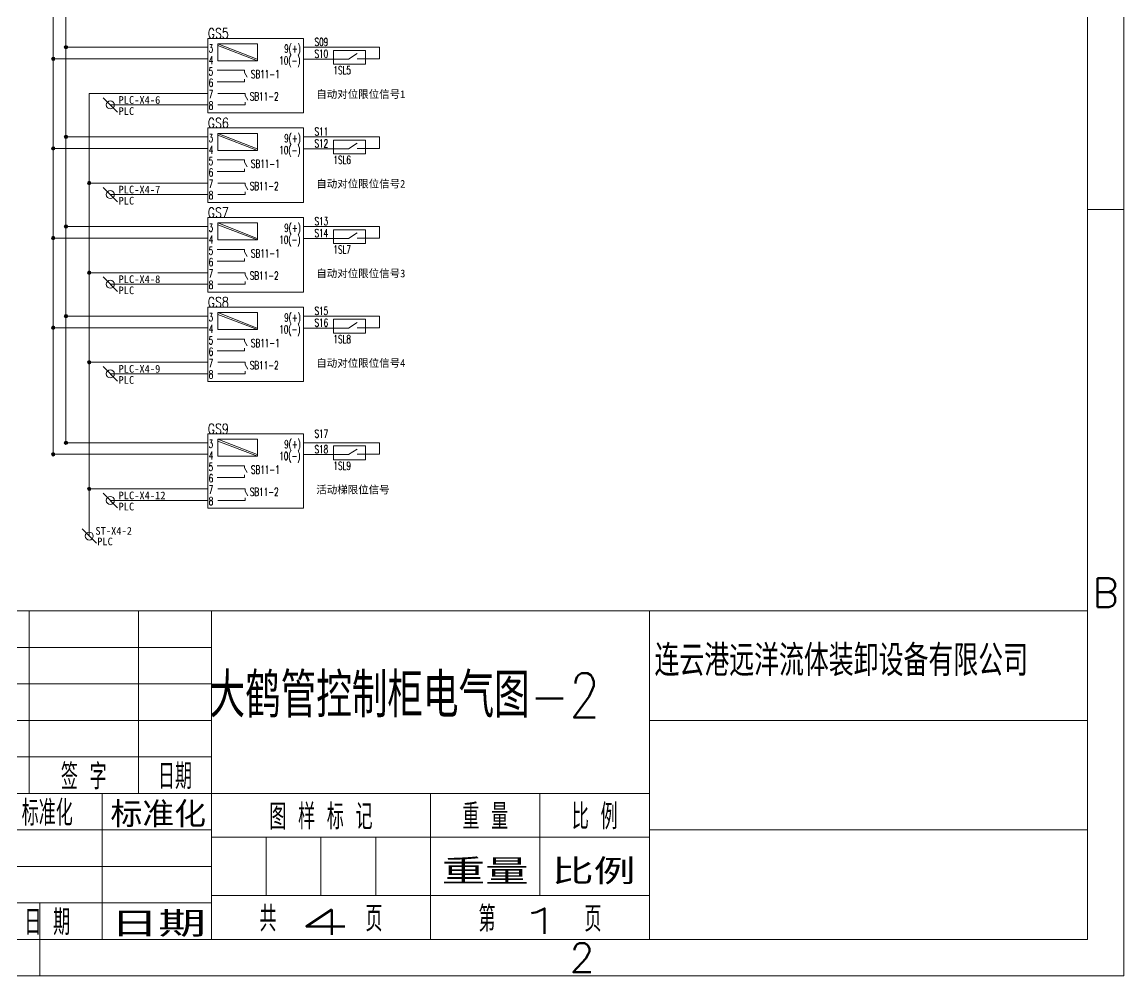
# Model space of a CAD drawing. Extents: x 203679 to 214036, y 136691 to 148845.
# Drawn here: x 211558 to 214036, y 141236 to 143381 of the extents above; entities that cross this region are included whole.
import ezdxf
from ezdxf.enums import TextEntityAlignment as Align

# ---------------------------------------------------------------- set-up
doc = ezdxf.new("R2010")
doc.units = 0
doc.header["$LTSCALE"] = 10
doc.linetypes.add('DASHED', pattern=[0.75, 0.5, -0.25])
doc.layers.get('0').update_dxf_attribs({"linetype": 'CONTINUOUS'})
for name, color, linetype in [('1轮廓实线层', 7, 'CONTINUOUS'), ('2细线层', 4, 'CONTINUOUS'), ('4虚线层', 6, 'DASHED'), ('6文字层', 3, 'CONTINUOUS'), ('图框层', 7, 'CONTINUOUS')]:
    doc.layers.add(name, color=color, linetype=linetype)
doc.layers.add('AUDIT_I_061228083857-0', color=7, linetype='CONTINUOUS', lineweight=50)
doc.layers.add('′ÖêμÏß', color=7, linetype='CONTINUOUS', lineweight=50)
doc.styles.add('PC_TEXTSTYLE', font='romans.shx', dxfattribs={"width": 0.8, "bigfont": 'hzfs.shx'})
doc.styles.add('宋体', font='SimSun.ttf')

msp = doc.modelspace()

# ---------------------------------------------------------------- hatches: boundary and pattern name
at = {"layer": '1轮廓实线层', "linetype": 'ByBlock', "lineweight": 13}
for points in [[(211660.71, 143324.74), (211660.66, 143325.34), (211660.52, 143325.94), (211660.28, 143326.5), (211659.97, 143327.02), (211659.57, 143327.49), (211659.11, 143327.88), (211658.58, 143328.2), (211658.02, 143328.43), (211657.43, 143328.58), (211656.82, 143328.62), (211656.21, 143328.58), (211655.62, 143328.43), (211655.05, 143328.2), (211654.53, 143327.88), (211654.07, 143327.49), (211653.67, 143327.02), (211653.36, 143326.5), (211653.12, 143325.94), (211652.98, 143325.34), (211652.93, 143324.74), (211652.98, 143324.13), (211653.12, 143323.53), (211653.36, 143322.97), (211653.67, 143322.45), (211654.07, 143321.99), (211654.53, 143321.59), (211655.05, 143321.27), (211655.62, 143321.04), (211656.21, 143320.9), (211656.82, 143320.85), (211657.43, 143320.9), (211658.02, 143321.04), (211658.58, 143321.27), (211659.11, 143321.59), (211659.57, 143321.99), (211659.97, 143322.45), (211660.28, 143322.97), (211660.52, 143323.53), (211660.66, 143324.13)], [(211632.08, 143298.77), (211632.03, 143299.38), (211631.88, 143299.98), (211631.65, 143300.54), (211631.33, 143301.06), (211630.94, 143301.52), (211630.47, 143301.92), (211629.95, 143302.24), (211629.39, 143302.47), (211628.8, 143302.61), (211628.19, 143302.66), (211627.58, 143302.61), (211626.99, 143302.47), (211626.42, 143302.24), (211625.9, 143301.92), (211625.44, 143301.52), (211625.04, 143301.06), (211624.72, 143300.54), (211624.49, 143299.98), (211624.35, 143299.38), (211624.3, 143298.77), (211624.35, 143298.17), (211624.49, 143297.57), (211624.72, 143297.01), (211625.04, 143296.49), (211625.44, 143296.03), (211625.9, 143295.63), (211626.42, 143295.31), (211626.99, 143295.08), (211627.58, 143294.93), (211628.19, 143294.89), (211628.8, 143294.93), (211629.39, 143295.08), (211629.95, 143295.31), (211630.47, 143295.63), (211630.94, 143296.03), (211631.33, 143296.49), (211631.65, 143297.01), (211631.88, 143297.57), (211632.03, 143298.17)], [(211660.71, 143123.18), (211660.66, 143123.79), (211660.52, 143124.38), (211660.28, 143124.95), (211659.97, 143125.47), (211659.57, 143125.93), (211659.11, 143126.33), (211658.58, 143126.65), (211658.02, 143126.88), (211657.43, 143127.02), (211656.82, 143127.07), (211656.21, 143127.02), (211655.62, 143126.88), (211655.05, 143126.65), (211654.53, 143126.33), (211654.07, 143125.93), (211653.67, 143125.47), (211653.36, 143124.95), (211653.12, 143124.38), (211652.98, 143123.79), (211652.93, 143123.18), (211652.98, 143122.57), (211653.12, 143121.98), (211653.36, 143121.42), (211653.67, 143120.9), (211654.07, 143120.43), (211654.53, 143120.04), (211655.05, 143119.72), (211655.62, 143119.48), (211656.21, 143119.34), (211656.82, 143119.29), (211657.43, 143119.34), (211658.02, 143119.48), (211658.58, 143119.72), (211659.11, 143120.04), (211659.57, 143120.43), (211659.97, 143120.9), (211660.28, 143121.42), (211660.52, 143121.98), (211660.66, 143122.57)], [(211632.08, 143097.22), (211632.03, 143097.83), (211631.88, 143098.42), (211631.65, 143098.99), (211631.33, 143099.51), (211630.94, 143099.97), (211630.47, 143100.37), (211629.95, 143100.68), (211629.39, 143100.92), (211628.8, 143101.06), (211628.19, 143101.11), (211627.58, 143101.06), (211626.99, 143100.92), (211626.42, 143100.68), (211625.9, 143100.37), (211625.44, 143099.97), (211625.04, 143099.51), (211624.72, 143098.99), (211624.49, 143098.42), (211624.35, 143097.83), (211624.3, 143097.22), (211624.35, 143096.61), (211624.49, 143096.02), (211624.72, 143095.46), (211625.04, 143094.94), (211625.44, 143094.47), (211625.9, 143094.08), (211626.42, 143093.76), (211626.99, 143093.52), (211627.58, 143093.38), (211628.19, 143093.33), (211628.8, 143093.38), (211629.39, 143093.52), (211629.95, 143093.76), (211630.47, 143094.08), (211630.94, 143094.47), (211631.33, 143094.94), (211631.65, 143095.46), (211631.88, 143096.02), (211632.03, 143096.61)], [(211713.13, 143019.34), (211713.08, 143019.95), (211712.94, 143020.54), (211712.7, 143021.1), (211712.39, 143021.62), (211711.99, 143022.09), (211711.53, 143022.48), (211711.01, 143022.8), (211710.44, 143023.03), (211709.85, 143023.18), (211709.24, 143023.22), (211708.63, 143023.18), (211708.04, 143023.03), (211707.48, 143022.8), (211706.96, 143022.48), (211706.49, 143022.09), (211706.1, 143021.62), (211705.78, 143021.1), (211705.54, 143020.54), (211705.4, 143019.95), (211705.35, 143019.34), (211705.4, 143018.73), (211705.54, 143018.14), (211705.78, 143017.57), (211706.1, 143017.05), (211706.49, 143016.59), (211706.96, 143016.19), (211707.48, 143015.87), (211708.04, 143015.64), (211708.63, 143015.5), (211709.24, 143015.45), (211709.85, 143015.5), (211710.44, 143015.64), (211711.01, 143015.87), (211711.53, 143016.19), (211711.99, 143016.59), (211712.39, 143017.05), (211712.7, 143017.57), (211712.94, 143018.14), (211713.08, 143018.73)], [(211660.71, 142921.63), (211660.66, 142922.24), (211660.52, 142922.83), (211660.28, 142923.39), (211659.97, 142923.91), (211659.57, 142924.38), (211659.11, 142924.77), (211658.58, 142925.09), (211658.02, 142925.33), (211657.43, 142925.47), (211656.82, 142925.52), (211656.21, 142925.47), (211655.62, 142925.33), (211655.05, 142925.09), (211654.53, 142924.77), (211654.07, 142924.38), (211653.67, 142923.91), (211653.36, 142923.39), (211653.12, 142922.83), (211652.98, 142922.24), (211652.93, 142921.63), (211652.98, 142921.02), (211653.12, 142920.43), (211653.36, 142919.86), (211653.67, 142919.34), (211654.07, 142918.88), (211654.53, 142918.48), (211655.05, 142918.16), (211655.62, 142917.93), (211656.21, 142917.79), (211656.82, 142917.74), (211657.43, 142917.79), (211658.02, 142917.93), (211658.58, 142918.16), (211659.11, 142918.48), (211659.57, 142918.88), (211659.97, 142919.34), (211660.28, 142919.86), (211660.52, 142920.43), (211660.66, 142921.02)], [(211632.08, 142895.67), (211632.03, 142896.27), (211631.88, 142896.87), (211631.65, 142897.43), (211631.33, 142897.95), (211630.94, 142898.42), (211630.47, 142898.81), (211629.95, 142899.13), (211629.39, 142899.36), (211628.8, 142899.51), (211628.19, 142899.55), (211627.58, 142899.51), (211626.99, 142899.36), (211626.42, 142899.13), (211625.9, 142898.81), (211625.44, 142898.42), (211625.04, 142897.95), (211624.72, 142897.43), (211624.49, 142896.87), (211624.35, 142896.27), (211624.3, 142895.67), (211624.35, 142895.06), (211624.49, 142894.46), (211624.72, 142893.9), (211625.04, 142893.38), (211625.44, 142892.92), (211625.9, 142892.52), (211626.42, 142892.2), (211626.99, 142891.97), (211627.58, 142891.83), (211628.19, 142891.78), (211628.8, 142891.83), (211629.39, 142891.97), (211629.95, 142892.2), (211630.47, 142892.52), (211630.94, 142892.92), (211631.33, 142893.38), (211631.65, 142893.9), (211631.88, 142894.46), (211632.03, 142895.06)], [(211713.13, 142817.78), (211713.08, 142818.39), (211712.94, 142818.98), (211712.7, 142819.55), (211712.39, 142820.07), (211711.99, 142820.53), (211711.53, 142820.93), (211711.01, 142821.25), (211710.44, 142821.48), (211709.85, 142821.62), (211709.24, 142821.67), (211708.63, 142821.62), (211708.04, 142821.48), (211707.48, 142821.25), (211706.96, 142820.93), (211706.49, 142820.53), (211706.1, 142820.07), (211705.78, 142819.55), (211705.54, 142818.98), (211705.4, 142818.39), (211705.35, 142817.78), (211705.4, 142817.17), (211705.54, 142816.58), (211705.78, 142816.02), (211706.1, 142815.5), (211706.49, 142815.03), (211706.96, 142814.64), (211707.48, 142814.32), (211708.04, 142814.09), (211708.63, 142813.94), (211709.24, 142813.89), (211709.85, 142813.94), (211710.44, 142814.09), (211711.01, 142814.32), (211711.53, 142814.64), (211711.99, 142815.03), (211712.39, 142815.5), (211712.7, 142816.02), (211712.94, 142816.58), (211713.08, 142817.17)], [(211660.71, 142720.07), (211660.66, 142720.68), (211660.52, 142721.27), (211660.28, 142721.84), (211659.97, 142722.36), (211659.57, 142722.82), (211659.11, 142723.22), (211658.58, 142723.54), (211658.02, 142723.77), (211657.43, 142723.91), (211656.82, 142723.96), (211656.21, 142723.91), (211655.62, 142723.77), (211655.05, 142723.54), (211654.53, 142723.22), (211654.07, 142722.82), (211653.67, 142722.36), (211653.36, 142721.84), (211653.12, 142721.27), (211652.98, 142720.68), (211652.93, 142720.07), (211652.98, 142719.47), (211653.12, 142718.87), (211653.36, 142718.31), (211653.67, 142717.79), (211654.07, 142717.32), (211654.53, 142716.93), (211655.05, 142716.61), (211655.62, 142716.38), (211656.21, 142716.23), (211656.82, 142716.19), (211657.43, 142716.23), (211658.02, 142716.38), (211658.58, 142716.61), (211659.11, 142716.93), (211659.57, 142717.32), (211659.97, 142717.79), (211660.28, 142718.31), (211660.52, 142718.87), (211660.66, 142719.47)], [(211632.08, 142694.11), (211632.03, 142694.72), (211631.88, 142695.31), (211631.65, 142695.88), (211631.33, 142696.4), (211630.94, 142696.86), (211630.47, 142697.26), (211629.95, 142697.58), (211629.39, 142697.81), (211628.8, 142697.95), (211628.19, 142698), (211627.58, 142697.95), (211626.99, 142697.81), (211626.42, 142697.58), (211625.9, 142697.26), (211625.44, 142696.86), (211625.04, 142696.4), (211624.72, 142695.88), (211624.49, 142695.31), (211624.35, 142694.72), (211624.3, 142694.11), (211624.35, 142693.5), (211624.49, 142692.91), (211624.72, 142692.35), (211625.04, 142691.83), (211625.44, 142691.36), (211625.9, 142690.97), (211626.42, 142690.65), (211626.99, 142690.41), (211627.58, 142690.27), (211628.19, 142690.22), (211628.8, 142690.27), (211629.39, 142690.41), (211629.95, 142690.65), (211630.47, 142690.97), (211630.94, 142691.36), (211631.33, 142691.83), (211631.65, 142692.35), (211631.88, 142692.91), (211632.03, 142693.5)], [(211713.13, 142616.23), (211713.08, 142616.84), (211712.94, 142617.43), (211712.7, 142617.99), (211712.39, 142618.51), (211711.99, 142618.98), (211711.53, 142619.37), (211711.01, 142619.69), (211710.44, 142619.93), (211709.85, 142620.07), (211709.24, 142620.12), (211708.63, 142620.07), (211708.04, 142619.93), (211707.48, 142619.69), (211706.96, 142619.37), (211706.49, 142618.98), (211706.1, 142618.51), (211705.78, 142617.99), (211705.54, 142617.43), (211705.4, 142616.84), (211705.35, 142616.23), (211705.4, 142615.62), (211705.54, 142615.03), (211705.78, 142614.46), (211706.1, 142613.94), (211706.49, 142613.48), (211706.96, 142613.08), (211707.48, 142612.76), (211708.04, 142612.53), (211708.63, 142612.39), (211709.24, 142612.34), (211709.85, 142612.39), (211710.44, 142612.53), (211711.01, 142612.76), (211711.53, 142613.08), (211711.99, 142613.48), (211712.39, 142613.94), (211712.7, 142614.46), (211712.94, 142615.03), (211713.08, 142615.62)], [(211660.71, 142435.34), (211660.66, 142435.95), (211660.52, 142436.54), (211660.28, 142437.11), (211659.97, 142437.63), (211659.57, 142438.09), (211659.11, 142438.49), (211658.58, 142438.81), (211658.02, 142439.04), (211657.43, 142439.18), (211656.82, 142439.23), (211656.21, 142439.18), (211655.62, 142439.04), (211655.05, 142438.81), (211654.53, 142438.49), (211654.07, 142438.09), (211653.67, 142437.63), (211653.36, 142437.11), (211653.12, 142436.54), (211652.98, 142435.95), (211652.93, 142435.34), (211652.98, 142434.74), (211653.12, 142434.14), (211653.36, 142433.58), (211653.67, 142433.06), (211654.07, 142432.59), (211654.53, 142432.2), (211655.05, 142431.88), (211655.62, 142431.65), (211656.21, 142431.5), (211656.82, 142431.46), (211657.43, 142431.5), (211658.02, 142431.65), (211658.58, 142431.88), (211659.11, 142432.2), (211659.57, 142432.59), (211659.97, 142433.06), (211660.28, 142433.58), (211660.52, 142434.14), (211660.66, 142434.74)], [(211632.08, 142409.38), (211632.03, 142409.99), (211631.88, 142410.58), (211631.65, 142411.15), (211631.33, 142411.67), (211630.94, 142412.13), (211630.47, 142412.53), (211629.95, 142412.85), (211629.39, 142413.08), (211628.8, 142413.22), (211628.19, 142413.27), (211627.58, 142413.22), (211626.99, 142413.08), (211626.42, 142412.85), (211625.9, 142412.53), (211625.44, 142412.13), (211625.04, 142411.67), (211624.72, 142411.15), (211624.49, 142410.58), (211624.35, 142409.99), (211624.3, 142409.38), (211624.35, 142408.77), (211624.49, 142408.18), (211624.72, 142407.62), (211625.04, 142407.1), (211625.44, 142406.63), (211625.9, 142406.24), (211626.42, 142405.92), (211626.99, 142405.68), (211627.58, 142405.54), (211628.19, 142405.49), (211628.8, 142405.54), (211629.39, 142405.68), (211629.95, 142405.92), (211630.47, 142406.24), (211630.94, 142406.63), (211631.33, 142407.1), (211631.65, 142407.62), (211631.88, 142408.18), (211632.03, 142408.77)], [(211713.13, 142331.5), (211713.08, 142332.11), (211712.94, 142332.7), (211712.7, 142333.26), (211712.39, 142333.78), (211711.99, 142334.25), (211711.53, 142334.64), (211711.01, 142334.96), (211710.44, 142335.2), (211709.85, 142335.34), (211709.24, 142335.39), (211708.63, 142335.34), (211708.04, 142335.2), (211707.48, 142334.96), (211706.96, 142334.64), (211706.49, 142334.25), (211706.1, 142333.78), (211705.78, 142333.26), (211705.54, 142332.7), (211705.4, 142332.11), (211705.35, 142331.5), (211705.4, 142330.89), (211705.54, 142330.3), (211705.78, 142329.73), (211706.1, 142329.21), (211706.49, 142328.75), (211706.96, 142328.35), (211707.48, 142328.03), (211708.04, 142327.8), (211708.63, 142327.66), (211709.24, 142327.61), (211709.85, 142327.66), (211710.44, 142327.8), (211711.01, 142328.03), (211711.53, 142328.35), (211711.99, 142328.75), (211712.39, 142329.21), (211712.7, 142329.73), (211712.94, 142330.3), (211713.08, 142330.89)]]:
    msp.add_hatch(color=0, dxfattribs=at).paths.add_polyline_path(points, flags=0)

# ---------------------------------------------------------------- linework, layer by layer
at = {"color": 0, "linetype": 'ByBlock', "lineweight": 13}
for p, q in [((211628.19, 142413.27), (211628.19, 144470.97)), ((211656.82, 142439.23), (211656.82, 144414.33)), ((211709.24, 143220.89), (211709.24, 142225.47)), ((211975.61, 143220.89), (211709.24, 143220.89)), ((211740.26, 143211.25), (211772.89, 143178.61)), ((211755.46, 143189.77), (211755.46, 143189.77)), ((211975.61, 143194.93), (211756.58, 143194.93)), ((211975.61, 143019.34), (211709.24, 143019.34)), ((211740.26, 143009.69), (211772.89, 142977.06)), ((211755.46, 142988.22), (211755.46, 142988.22)), ((211975.61, 142993.38), (211756.58, 142993.38)), ((211975.61, 142817.78), (211709.24, 142817.78)), ((211740.26, 142808.14), (211772.89, 142775.5)), ((211755.46, 142786.66), (211755.46, 142786.66)), ((211975.61, 142791.82), (211756.58, 142791.82)), ((211975.61, 142616.23), (211709.24, 142616.23)), ((211740.26, 142606.59), (211772.89, 142573.95)), ((211975.61, 142590.27), (211756.58, 142590.27)), ((211755.46, 142585.11), (211755.46, 142585.11)), ((211975.61, 142331.5), (211709.24, 142331.5)), ((211709.24, 142331.5), (211709.24, 142225.47)), ((211740.26, 142321.86), (211772.89, 142289.22)), ((211755.46, 142300.38), (211755.46, 142300.38)), ((211975.61, 142305.54), (211756.58, 142305.54)), ((211692.92, 142241.79), (211725.56, 142209.16)), ((211708.12, 142220.32), (211708.12, 142220.32))]:
    msp.add_line(p, q, dxfattribs=at)
for centre in [(211756.58, 143194.93), (211756.58, 142993.38), (211756.58, 142791.82), (211756.58, 142590.27), (211756.58, 142305.54), (211709.24, 142225.47)]:
    msp.add_circle(centre, 9, dxfattribs=at)
at = {"layer": '1轮廓实线层', "color": 0, "linetype": 'ByBlock', "lineweight": 13}
for p, q in [((213954.03, 144601.56), (213954.03, 141318.36)), ((211998.06, 143332.63), (212087.06, 143297.97)), ((211975.61, 143324.74), (211656.82, 143324.74)), ((212087.24, 143294.45), (211998.03, 143328.48)), ((212190.87, 143324.74), (212359.2, 143324.74)), ((212292.03, 143298.04), (212311.53, 143310.38)), ((212361.72, 143324.74), (212347.93, 143324.74)), ((212361.72, 143298.77), (212361.72, 143324.74)), ((211975.61, 143298.77), (211628.19, 143298.77)), ((212190.87, 143298.04), (212292.03, 143298.04)), ((212311.85, 143298.77), (212361.72, 143298.77)), ((211996.94, 143272.88), (212058.48, 143272.88)), ((212058.48, 143272.88), (212058.48, 143268.08)), ((212058.48, 143268.08), (212064.59, 143257.63)), ((212058.48, 143246.85), (211996.94, 143246.85)), ((212058.48, 143252.95), (212058.48, 143246.85)), ((211998.06, 143220.89), (212059.6, 143220.89)), ((212059.6, 143220.89), (212059.6, 143216.1)), ((212059.6, 143216.1), (212065.7, 143205.65)), ((212059.6, 143194.93), (211998.06, 143194.93)), ((212059.6, 143201.03), (212059.6, 143194.93)), ((211975.61, 143123.18), (211656.82, 143123.18)), ((212087.24, 143092.89), (211998.03, 143126.92)), ((211998.06, 143131.07), (212087.06, 143096.42)), ((212190.87, 143123.18), (212359.2, 143123.18)), ((212292.03, 143096.48), (212311.53, 143108.83)), ((212361.72, 143123.18), (212347.93, 143123.18)), ((212361.72, 143097.22), (212361.72, 143123.18)), ((211975.61, 143097.22), (211628.19, 143097.22)), ((212190.87, 143096.48), (212292.03, 143096.48)), ((212311.85, 143097.22), (212361.72, 143097.22)), ((211996.94, 143071.32), (212058.48, 143071.32)), ((212058.48, 143071.32), (212058.48, 143066.53)), ((212058.48, 143066.53), (212064.59, 143056.08)), ((212058.48, 143045.3), (211996.94, 143045.3)), ((212058.48, 143051.4), (212058.48, 143045.3)), ((211998.06, 143019.34), (212059.6, 143019.34)), ((212059.6, 143019.34), (212059.6, 143014.55)), ((212059.6, 143014.55), (212065.7, 143004.09)), ((212059.6, 142993.38), (211998.06, 142993.38)), ((212059.6, 142999.48), (212059.6, 142993.38)), ((211975.61, 142921.63), (211656.82, 142921.63)), ((212087.24, 142891.34), (211998.03, 142925.37)), ((211998.06, 142929.52), (212087.06, 142894.86)), ((212190.87, 142921.63), (212359.2, 142921.63)), ((212361.72, 142921.63), (212347.93, 142921.63)), ((212361.72, 142895.67), (212361.72, 142921.63)), ((211975.61, 142895.67), (211628.19, 142895.67)), ((212190.87, 142894.93), (212292.03, 142894.93)), ((212292.03, 142894.93), (212311.53, 142907.27)), ((212311.85, 142895.67), (212361.72, 142895.67)), ((211996.94, 142869.77), (212058.48, 142869.77)), ((212058.48, 142869.77), (212058.48, 142864.98)), ((212058.48, 142864.98), (212064.59, 142854.52)), ((212058.48, 142843.74), (211996.94, 142843.74)), ((212058.48, 142849.84), (212058.48, 142843.74)), ((211998.06, 142817.78), (212059.6, 142817.78)), ((212059.6, 142817.78), (212059.6, 142812.99)), ((212059.6, 142812.99), (212065.7, 142802.54)), ((212059.6, 142791.82), (211998.06, 142791.82)), ((212059.6, 142797.92), (212059.6, 142791.82)), ((211975.61, 142720.07), (211656.82, 142720.07)), ((212087.24, 142689.78), (211998.03, 142723.81)), ((211998.06, 142727.96), (212087.06, 142693.31)), ((212190.87, 142720.07), (212359.2, 142720.07)), ((212361.72, 142720.07), (212347.93, 142720.07)), ((212361.72, 142694.11), (212361.72, 142720.07)), ((211975.61, 142694.11), (211628.19, 142694.11)), ((212190.87, 142693.37), (212292.03, 142693.37)), ((212292.03, 142693.37), (212311.53, 142705.72)), ((212311.85, 142694.11), (212361.72, 142694.11)), ((211996.94, 142668.21), (212058.48, 142668.21)), ((212058.48, 142668.21), (212058.48, 142663.42)), ((212058.48, 142663.42), (212064.59, 142652.97)), ((212058.48, 142642.19), (211996.94, 142642.19)), ((212058.48, 142648.29), (212058.48, 142642.19)), ((211998.06, 142616.23), (212059.6, 142616.23)), ((212059.6, 142616.23), (212059.6, 142611.44)), ((212059.6, 142590.27), (211998.06, 142590.27)), ((212059.6, 142611.44), (212065.7, 142600.98)), ((212059.6, 142596.37), (212059.6, 142590.27)), ((211998.06, 142443.23), (212087.06, 142408.58)), ((211975.61, 142435.34), (211656.82, 142435.34)), ((212087.24, 142405.05), (211998.03, 142439.08)), ((212190.87, 142435.34), (212359.2, 142435.34)), ((212292.03, 142408.64), (212311.53, 142420.99)), ((212361.72, 142435.34), (212347.93, 142435.34)), ((212361.72, 142409.38), (212361.72, 142435.34)), ((211975.61, 142409.38), (211628.19, 142409.38)), ((212190.87, 142408.64), (212292.03, 142408.64)), ((212311.85, 142409.38), (212361.72, 142409.38)), ((211996.94, 142383.48), (212058.48, 142383.48)), ((212058.48, 142383.48), (212058.48, 142378.69)), ((212058.48, 142378.69), (212064.59, 142368.24)), ((212058.48, 142357.46), (211996.94, 142357.46)), ((212058.48, 142363.56), (212058.48, 142357.46)), ((211998.06, 142331.5), (212059.6, 142331.5)), ((212059.6, 142331.5), (212059.6, 142326.71)), ((212059.6, 142326.71), (212065.7, 142316.25)), ((212059.6, 142305.54), (211998.06, 142305.54)), ((212059.6, 142311.64), (212059.6, 142305.54)), ((213954.03, 142057.08), (210999.15, 142057.08)), ((211573.71, 141646.68), (211573.71, 142057.08)), ((211819.95, 141646.68), (211819.95, 142057.08)), ((211984.11, 141318.36), (211984.11, 142057.08)), ((212969.07, 141318.36), (212969.07, 142057.08)), ((212969.07, 141810.84), (213954.03, 141810.84)), ((210999.15, 141728.76), (211984.11, 141728.76)), ((210999.15, 141646.68), (212969.07, 141646.68)), ((211737.87, 141318.36), (211737.87, 141646.68)), ((212969.07, 141564.6), (213954.03, 141564.6)), ((211598.34, 141236.28), (211598.34, 141400.44)), ((209570.96, 141318.36), (213954.03, 141318.36))]:
    msp.add_line(p, q, dxfattribs=at)
for points in [[(211975.61, 143344.74), (212190.87, 143344.74), (212190.87, 143177.43), (211975.61, 143177.43)], [(211998.06, 143332.63), (212087.24, 143332.63), (212087.24, 143294.45), (211998.06, 143294.45)], [(211975.61, 143143.19), (212190.87, 143143.19), (212190.87, 142975.88), (211975.61, 142975.88)], [(211998.06, 143131.07), (212087.24, 143131.07), (212087.24, 143092.89), (211998.06, 143092.89)], [(211975.61, 142941.64), (212190.87, 142941.64), (212190.87, 142774.32), (211975.61, 142774.32)], [(211998.06, 142929.52), (212087.24, 142929.52), (212087.24, 142891.34), (211998.06, 142891.34)], [(211975.61, 142740.08), (212190.87, 142740.08), (212190.87, 142572.77), (211975.61, 142572.77)], [(211998.06, 142727.96), (212087.24, 142727.96), (212087.24, 142689.78), (211998.06, 142689.78)], [(211975.61, 142455.35), (212190.87, 142455.35), (212190.87, 142288.04), (211975.61, 142288.04)], [(211998.06, 142443.23), (212087.24, 142443.23), (212087.24, 142405.05), (211998.06, 142405.05)]]:
    msp.add_lwpolyline(points, close=True, dxfattribs=at)
for centre in [(211656.82, 143324.74), (211656.82, 143324.74), (211628.19, 143298.77), (211628.19, 143298.77), (211656.82, 143123.18), (211656.82, 143123.18), (211628.19, 143097.22), (211628.19, 143097.22), (211709.24, 143019.34), (211709.24, 143019.34), (211656.82, 142921.63), (211656.82, 142921.63), (211628.19, 142895.67), (211628.19, 142895.67), (211709.24, 142817.78), (211709.24, 142817.78), (211656.82, 142720.07), (211656.82, 142720.07), (211628.19, 142694.11), (211628.19, 142694.11), (211709.24, 142616.23), (211709.24, 142616.23), (211656.82, 142435.34), (211656.82, 142435.34), (211628.19, 142409.38), (211628.19, 142409.38), (211709.24, 142331.5), (211709.24, 142331.5)]:
    msp.add_circle(centre, 3.89, dxfattribs=at)
at = {"layer": '2细线层', "color": 0, "linetype": 'ByBlock', "lineweight": 13}
for p, q in [((214036.11, 144683.64), (214036.11, 141236.28)), ((214036.11, 142959.96), (213954.03, 142959.96)), ((210999.15, 141975), (211984.11, 141975)), ((210999.15, 141892.92), (211984.11, 141892.92)), ((210999.15, 141810.84), (211984.11, 141810.84)), ((212476.59, 141318.36), (212476.59, 141646.68)), ((212722.83, 141416.85), (212722.83, 141646.68)), ((210999.15, 141564.6), (211984.11, 141564.6)), ((211984.11, 141548.18), (212969.07, 141548.18)), ((212107.23, 141416.85), (212107.23, 141548.18)), ((212230.35, 141416.85), (212230.35, 141548.18)), ((212353.47, 141416.85), (212353.47, 141548.18)), ((210999.15, 141482.52), (211984.11, 141482.52)), ((210999.15, 141400.44), (211984.11, 141400.44)), ((211984.11, 141416.85), (212969.07, 141416.85)), ((211598.34, 141236.28), (211598.34, 141318.36)), ((209160.56, 141236.28), (214036.11, 141236.28)), ((214036.11, 141236.28), (213954.03, 141236.28))]:
    msp.add_line(p, q, dxfattribs=at)
at = {"layer": '4虚线层', "color": 0, "linetype": 'ByBlock', "lineweight": 13}
for points in [[(212258.27, 143317.61), (212330.38, 143317.61), (212330.38, 143286.45), (212258.27, 143286.45)], [(212258.27, 143116.06), (212330.38, 143116.06), (212330.38, 143084.9), (212258.27, 143084.9)], [(212258.27, 142914.5), (212330.38, 142914.5), (212330.38, 142883.34), (212258.27, 142883.34)], [(212258.27, 142712.95), (212330.38, 142712.95), (212330.38, 142681.79), (212258.27, 142681.79)], [(212258.27, 142428.22), (212330.38, 142428.22), (212330.38, 142397.06), (212258.27, 142397.06)]]:
    msp.add_lwpolyline(points, close=True, dxfattribs=at)
at = {"layer": '图框层', "color": 0, "linetype": 'ByBlock', "lineweight": 13}
msp.add_line((213954.03, 141318.36), (213954.03, 142057.08), dxfattribs=at)

# ---------------------------------------------------------------- texts
at = {"color": 0, "linetype": 'ByBlock', "lineweight": 13, "char_height": 22.68, "width": 37.0614, "attachment_point": 1, "style": 'PC_TEXTSTYLE'}
for s, insert in [('GS5', (211975.61, 143367.42)), ('GS6', (211975.61, 143165.87)), ('GS7', (211975.61, 142964.32)), ('GS8', (211975.61, 142762.76)), ('GS9', (211975.61, 142478.03))]:
    msp.add_mtext(s, dxfattribs=dict(at, insert=insert))
at = {"layer": '6文字层', "color": 0, "linetype": 'ByBlock', "lineweight": 13, "style": 'PC_TEXTSTYLE', "width": 0.66}
for s, p in [('9(+)', (212147.46, 143312.57)), ('S09', (212215.97, 143327.58)), ('3', (211977.82, 143313.09)), ('10(-)', (212136.53, 143285.94)), ('S10', (212215.97, 143300.98)), ('4', (211978.16, 143286.83)), ('1SL5', (212258.45, 143264.03)), ('5', (211977.77, 143261.3)), ('SB11-1', (212072.84, 143255.2)), ('6', (211977.87, 143235.77)), ('7', (211977.87, 143210.23)), ('SB11-2', (212070.33, 143205.22)), ('8', (211977.87, 143184.7)), ('S11', (212215.97, 143126.02)), ('3', (211977.82, 143111.54)), ('9(+)', (212147.46, 143111.02)), ('S12', (212215.97, 143099.42)), ('4', (211978.16, 143085.28)), ('10(-)', (212136.53, 143084.39)), ('5', (211977.77, 143059.75)), ('SB11-1', (212072.84, 143053.65)), ('1SL6', (212258.45, 143062.48)), ('6', (211977.87, 143034.21)), ('7', (211977.87, 143008.68)), ('SB11-2', (212070.33, 143003.67)), ('8', (211977.87, 142983.15)), ('S13', (212215.97, 142924.47)), ('3', (211977.82, 142909.99)), ('9(+)', (212147.46, 142909.46)), ('S14', (212215.97, 142897.87)), ('4', (211978.16, 142883.72)), ('10(-)', (212136.53, 142882.83)), ('5', (211977.77, 142858.19)), ('SB11-1', (212072.84, 142852.1)), ('1SL7', (212258.45, 142860.93)), ('6', (211977.87, 142832.66)), ('7', (211977.87, 142807.13)), ('SB11-2', (212070.33, 142802.12)), ('8', (211977.87, 142781.59)), ('S15', (212215.97, 142722.92)), ('3', (211977.82, 142708.43)), ('9(+)', (212147.46, 142707.91)), ('S16', (212215.97, 142696.31)), ('4', (211978.16, 142682.17)), ('10(-)', (212136.53, 142681.28)), ('5', (211977.77, 142656.64)), ('SB11-1', (212072.84, 142650.54)), ('1SL8', (212258.45, 142659.37)), ('6', (211977.87, 142631.1)), ('7', (211977.87, 142605.57)), ('SB11-2', (212070.33, 142600.56)), ('8', (211977.87, 142580.04)), ('S17', (212215.97, 142446.68)), ('3', (211977.82, 142423.7)), ('9(+)', (212147.46, 142423.18)), ('4', (211978.16, 142397.44)), ('10(-)', (212136.53, 142396.55)), ('S18', (212215.97, 142411.58)), ('5', (211977.77, 142371.91)), ('1SL9', (212258.45, 142374.64)), ('SB11-1', (212072.84, 142365.81)), ('6', (211977.87, 142346.37)), ('7', (211977.87, 142320.84)), ('SB11-2', (212070.33, 142315.83)), ('8', (211977.87, 142295.31))]:
    msp.add_text(s, height=18, dxfattribs=at).set_placement(p)
at = {"layer": '6文字层', "color": 0, "linetype": 'ByBlock', "lineweight": 13, "style": '宋体'}
for s, p in [('PLC-X4-6', (211775, 143197.59)), ('自动对位限位信号1', (212219.73, 143210.56)), ('PLC', (211775, 143172.6)), ('PLC-X4-7', (211775, 142996.04)), ('自动对位限位信号2', (212219.73, 143009)), ('PLC', (211775, 142971.05)), ('PLC-X4-8', (211775, 142794.49)), ('自动对位限位信号3', (212219.73, 142807.45)), ('PLC', (211775, 142769.5)), ('自动对位限位信号4', (212219.73, 142605.9)), ('PLC-X4-9', (211775, 142592.93)), ('PLC', (211775, 142567.94)), ('活动梯限位信号', (212219.73, 142321.17)), ('PLC-X4-12', (211775, 142308.2)), ('PLC', (211775, 142283.21)), ('ST-X4-2', (211723.04, 142228.5)), ('PLC', (211726.88, 142204.75))]:
    msp.add_text(s, height=17.28, dxfattribs=at).set_placement(p)
at = {"layer": '6文字层', "color": 0, "linetype": 'ByBlock', "lineweight": 13, "style": 'PC_TEXTSTYLE'}
for s, p in [('B', (213995.07, 142098.12)), ('2', (212817.23, 141277.32))]:
    msp.add_text(s, height=65.66, dxfattribs=at).set_placement(p, align=Align.MIDDLE)
at = {"layer": '6文字层', "color": 0, "linetype": 'ByBlock', "lineweight": 13, "style": 'PC_TEXTSTYLE', "width": 0.667}
for s, p in [(' 签 字 ', (211696.83, 141687.72)), (' 日期 ', (211902.03, 141687.72)), (' 标准化 ', (211614.75, 141605.72)), (' 图 样 标 记 ', (212230.35, 141597.43)), (' 重 量 ', (212599.71, 141597.43)), (' 比 例 ', (212845.95, 141597.43)), ('共       页', (212230.35, 141367.61)), ('第       页', (212722.83, 141367.61)), (' 日 期 ', (211614.75, 141359.4))]:
    msp.add_text(s, height=57.456, dxfattribs=at).set_placement(p, align=Align.MIDDLE)
at = {"layer": '6文字层', "color": 0, "linetype": 'ByBlock', "lineweight": 13, "style": 'PC_TEXTSTYLE', "flags": 8}
for tag, width, p, p2 in [('标准化', 1.756036, (211757, 141570.7), (211971.77, 141570.7)), ('重量', 2.448074, (212501.93, 141442.17), (212697.4, 141442.17)), ('比例', 2.367734, (212749.86, 141442.17), (212937.41, 141442.17)), ('日期', 2.733185, (211757, 141324.45), (211971.77, 141324.45)), ('4', 2.342578, (212179.91, 141328.62), (212295.28, 141328.62)), ('1', 3.885709, (212668.88, 141330.72), (212785.83, 141330.72))]:
    msp.add_attdef(tag, text='', height=57.46, dxfattribs=dict(at, width=width)).set_placement(p, p2, align=Align.FIT)
at = {"layer": 'AUDIT_I_061228083857-0', "color": 0, "linetype": 'ByBlock', "lineweight": 13, "insert": (211979.7, 141917.46), "char_height": 100, "width": 1192.1772, "attachment_point": 1, "style": 'PC_TEXTSTYLE'}
msp.add_mtext('大鹤管控制柜电气图-2', dxfattribs=at)
at = {"layer": '′ÖêμÏß', "color": 0, "linetype": 'ByBlock', "lineweight": 13, "insert": (212980.39, 141980.65), "char_height": 70, "width": 985, "attachment_point": 1, "style": 'PC_TEXTSTYLE'}
msp.add_mtext('连云港远洋流体装卸设备有限公司', dxfattribs=at)

doc.saveas('drawing.dxf')
